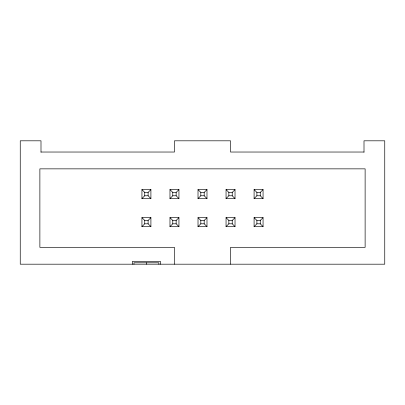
<?xml version="1.0" encoding="UTF-8"?>
<svg xmlns="http://www.w3.org/2000/svg" width="405" height="405" viewBox="0 0 405 405"><rect width="100%" height="100%" fill="white"/><g stroke="black" fill="none" stroke-linecap="round" stroke-linejoin="round"><path stroke-width="0.61" d="M141.937 198.577L144.742 195.772L148.103 195.772L150.908 198.577L150.908 189.601L141.937 189.601L141.937 198.577L150.908 198.577M141.937 189.601L144.742 192.405L148.103 192.405L150.908 189.601M141.937 226.613L144.742 223.808L148.103 223.808L150.908 226.613L141.937 226.613L141.937 217.642L150.908 217.642L150.908 226.613M141.937 217.642L144.742 220.447L148.103 220.447L150.908 217.642M169.973 198.577L172.778 195.772L176.145 195.772L178.949 198.577L178.949 189.601L169.973 189.601L169.973 198.577L178.949 198.577M169.973 189.601L172.778 192.405L176.145 192.405L178.949 189.601M169.973 226.613L172.778 223.808L176.145 223.808L178.949 226.613L169.973 226.613L169.973 217.642L178.949 217.642L178.949 226.613M169.973 217.642L172.778 220.447L176.145 220.447L178.949 217.642M198.015 198.577L200.819 195.772L200.819 192.405L198.015 189.601L206.985 189.601L206.985 198.577L198.015 198.577L198.015 189.601M200.819 192.405L204.181 192.405L206.985 189.601M198.015 226.613L200.819 223.808L200.819 220.447L198.015 217.642L206.985 217.642L206.985 226.613L198.015 226.613L198.015 217.642M206.985 226.613L204.181 223.808L204.181 220.447L206.985 217.642M226.051 198.577L228.855 195.772L232.222 195.772L235.027 198.577L226.051 198.577L226.051 189.601L235.027 189.601L235.027 198.577M226.051 189.601L228.855 192.405L232.222 192.405L235.027 189.601M226.051 226.613L228.855 223.808L232.222 223.808L235.027 226.613L235.027 217.642L226.051 217.642L226.051 226.613L235.027 226.613M226.051 217.642L228.855 220.447L232.222 220.447L235.027 217.642M254.092 198.577L256.897 195.772L260.258 195.772L263.063 198.577L254.092 198.577L254.092 189.601L263.063 189.601L263.063 198.577M260.258 195.772L260.258 192.405L263.063 189.601M254.092 226.613L256.897 223.808L260.258 223.808L263.063 226.613L254.092 226.613L254.092 217.642L263.063 217.642L263.063 226.613M260.258 223.808L260.258 220.447L263.063 217.642M40.996 152.032L174.464 152.032L174.464 140.813L230.536 140.813L230.536 152.032L364.004 152.032M254.092 189.601L256.897 192.405L260.258 192.405M200.819 195.772L204.181 195.772L206.985 198.577M200.819 220.447L204.181 220.447M254.092 217.642L256.897 220.447L260.258 220.447M200.819 223.808L204.181 223.808M364.004 152.204L364.004 140.813L384.75 140.813L384.75 264.187L20.25 264.187L20.25 140.813L40.996 140.813L40.996 152.204M256.897 192.405L256.897 195.772M256.897 220.447L256.897 223.808M232.222 192.405L232.222 195.772M232.222 220.447L232.222 223.808M230.536 264.187L230.536 247.364L365.123 247.364L365.123 168.855L39.877 168.855L39.877 247.364L174.464 247.364L174.464 264.187M228.855 192.405L228.855 195.772M228.855 220.447L228.855 223.808M204.181 192.405L204.181 195.772M176.145 192.405L176.145 195.772M176.145 220.447L176.145 223.808M172.778 192.405L172.778 195.772M172.778 220.447L172.778 223.808M160.441 264.187L160.441 261.382L132.405 261.382L132.405 264.187M158.876 264.187L158.876 262.784L133.969 262.784L133.969 264.187M148.103 192.405L148.103 195.772M148.103 220.447L148.103 223.808M146.423 262.784L146.423 264.187M144.742 192.405L144.742 195.772M144.742 220.447L144.742 223.808"/></g></svg>
